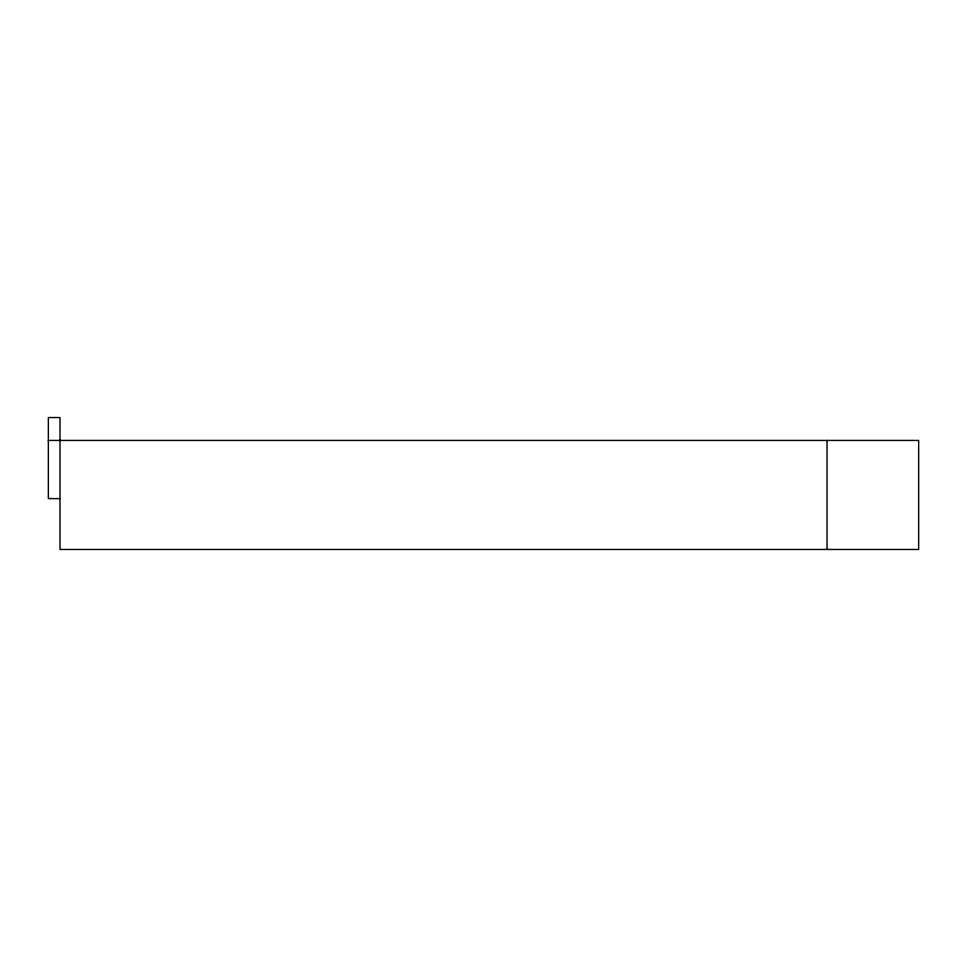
<?xml version="1.0" encoding="UTF-8"?>
<svg xmlns="http://www.w3.org/2000/svg" width="967" height="967" viewBox="0 0 967 967"><rect width="100%" height="100%" fill="white"/><g stroke="black" fill="none" stroke-linecap="round" stroke-linejoin="round"><path stroke-width="1.45" d="M48.35 440.432L918.65 440.432L918.65 549.461L59.99 549.461L59.99 417.539L48.35 417.539L48.35 498.609L59.99 498.609M827.039 440.432L827.039 549.461"/></g></svg>
